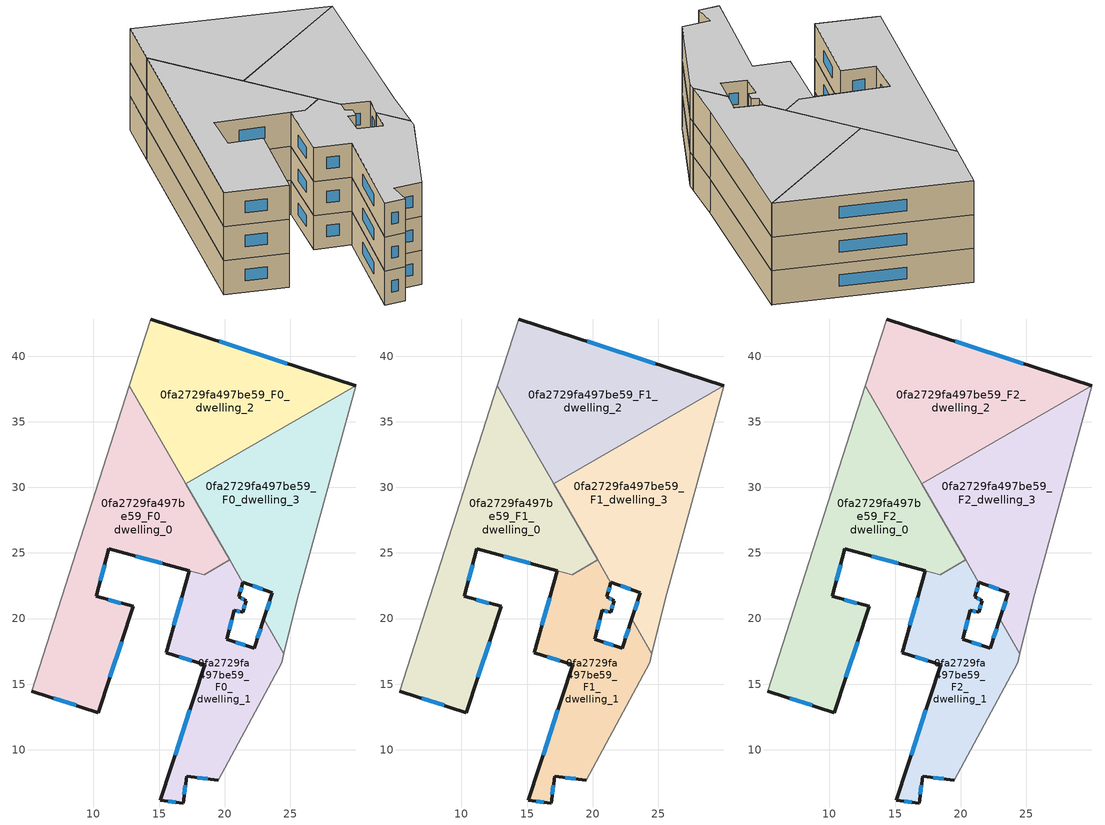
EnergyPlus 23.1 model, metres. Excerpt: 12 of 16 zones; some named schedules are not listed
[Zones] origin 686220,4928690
0fa2729fa497be59_F0_dwelling_0
 floor ground (EU_floor_Construction): 12.75,37.74 20.4,24.46 18.47,23.35 11.18,25.31 10.21,21.68 13.03,20.92 10.38,12.83 5.3,14.46 z0
 wall outside (EU_wall_Construction): 5.3,14.46 10.38,12.83 13.03,20.92 10.21,21.68 11.18,25.31 17.3,23.66 z0:3
 wall adiabatic (EU_wall_Construction): 12.75,37.74 5.3,14.46 z0:3
 wall to 0fa2729fa497be59_F0_dwelling_1 (EU_wall_Construction): 17.31,23.66 18.47,23.35 20.4,24.46 z0:3
 wall to 0fa2729fa497be59_F0_dwelling_2 (EU_wall_Construction): 17.05,30.28 12.75,37.74 z0:3
 wall to 0fa2729fa497be59_F0_dwelling_3 (EU_wall_Construction): 20.4,24.46 17.05,30.28 z0:3
 window (EU_Window_Construction): 13.22,24.76 15.26,24.21 / 10.53,22.89 10.86,24.1 / 12.09,21.17 11.15,21.43 / 11.26,15.53 12.14,18.22 / 6.99,13.92 8.68,13.38 z1:2
0fa2729fa497be59_F0_dwelling_1
 floor ground (EU_floor_Construction): 21.39,22.75 21.08,21.67 21.65,21.35 21.37,20.47 20.73,20.64 20.17,18.42 22.25,17.73 22.99,19.97 24.52,17.32 24.35,16.63 19.51,7.67 17.1,7.97 16.86,5.94 15.11,6.15 18.49,16.49 15.55,17.38 17.31,23.66 18.47,23.35 20.4,24.46 z0
 wall outside (EU_wall_Construction): 22.99,19.97 22.25,17.73 20.17,18.42 20.73,20.64 21.37,20.47 21.65,21.35 21.08,21.67 21.39,22.75 / 17.31,23.66 15.55,17.38 18.49,16.49 15.11,6.15 16.86,5.94 17.1,7.97 19.51,7.67 z0:3
 wall to 0fa2729fa497be59_F0_dwelling_3 (EU_wall_Construction): 24.52,17.32 22.99,19.97 / 21.39,22.75 20.4,24.46 z0:3
 wall adiabatic (EU_wall_Construction): 19.51,7.67 24.35,16.63 24.52,17.32 z0:3
 window (EU_Window_Construction): 20.94,20.59 21.16,20.53 / 20.35,19.16 20.54,19.9 / 21.56,17.96 20.86,18.19 / 22.74,19.23 22.5,18.48 / 17.9,7.87 18.7,7.77 / 16.94,6.62 17.02,7.3 / 15.69,6.08 16.27,6.01 / 17.36,13.05 16.23,9.6 / 16.53,17.08 17.51,16.79 / 16.72,21.57 16.13,19.47 / 21.19,22.03 21.29,22.39 / 21.46,21.46 21.27,21.56 / 21.46,20.76 21.55,21.06 z1:2
0fa2729fa497be59_F0_dwelling_2
 floor ground (EU_floor_Construction): 29.98,37.73 17.05,30.28 12.75,37.74 14.38,42.83 z0
 wall outside (EU_wall_Construction): 29.98,37.73 14.38,42.83 z0:3
 wall adiabatic (EU_wall_Construction): 14.38,42.83 12.75,37.74 z0:3
 wall to 0fa2729fa497be59_F0_dwelling_3 (EU_wall_Construction): 17.05,30.28 29.98,37.73 z0:3
 window (EU_Window_Construction): 24.78,39.43 19.58,41.13 z1:2
0fa2729fa497be59_F0_dwelling_3
 floor ground (EU_floor_Construction): 30,37.72 25.52,21.46 24.52,17.32 22.99,19.97 23.64,21.97 21.39,22.75 17.05,30.28 29.98,37.73 z0
 wall outside (EU_wall_Construction): 21.39,22.75 23.64,21.97 22.99,19.97 z0:3
 wall adiabatic (EU_wall_Construction): 24.52,17.32 25.52,21.46 30,37.72 29.98,37.73 z0:3
 window (EU_Window_Construction): 23.42,21.3 23.21,20.64 / 22.14,22.49 22.89,22.23 z1:2
0fa2729fa497be59_F1_dwelling_0
 floor to 0fa2729fa497be59_F0_dwelling_0 (EU_floor_Construction): 12.75,37.74 20.4,24.46 18.47,23.35 11.18,25.31 10.21,21.68 13.03,20.92 10.38,12.83 5.3,14.46 z3
 wall outside (EU_wall_Construction): 5.3,14.46 10.38,12.83 13.03,20.92 10.21,21.68 11.18,25.31 17.3,23.66 z3:6
 wall adiabatic (EU_wall_Construction): 12.75,37.74 5.3,14.46 z3:6
 wall to 0fa2729fa497be59_F1_dwelling_1 (EU_wall_Construction): 17.31,23.66 18.47,23.35 20.4,24.46 z3:6
 wall to 0fa2729fa497be59_F1_dwelling_2 (EU_wall_Construction): 17.05,30.28 12.75,37.74 z3:6
 wall to 0fa2729fa497be59_F1_dwelling_3 (EU_wall_Construction): 20.4,24.46 17.05,30.28 z3:6
 window (EU_Window_Construction): 13.22,24.76 15.26,24.21 / 10.53,22.89 10.86,24.1 / 12.09,21.17 11.15,21.43 / 11.26,15.53 12.14,18.22 / 6.99,13.92 8.68,13.38 z4:5
0fa2729fa497be59_F1_dwelling_1
 floor to 0fa2729fa497be59_F0_dwelling_1 (EU_floor_Construction): 21.39,22.75 21.08,21.67 21.65,21.35 21.37,20.47 20.73,20.64 20.17,18.42 22.25,17.73 22.99,19.97 24.52,17.32 24.35,16.63 19.51,7.67 17.1,7.97 16.86,5.94 15.11,6.15 18.49,16.49 15.55,17.38 17.31,23.66 18.47,23.35 20.4,24.46 z3
 wall outside (EU_wall_Construction): 22.99,19.97 22.25,17.73 20.17,18.42 20.73,20.64 21.37,20.47 21.65,21.35 21.08,21.67 21.39,22.75 / 17.31,23.66 15.55,17.38 18.49,16.49 15.11,6.15 16.86,5.94 17.1,7.97 19.51,7.67 z3:6
 wall to 0fa2729fa497be59_F1_dwelling_3 (EU_wall_Construction): 24.52,17.32 22.99,19.97 / 21.39,22.75 20.4,24.46 z3:6
 wall adiabatic (EU_wall_Construction): 19.51,7.67 24.35,16.63 24.52,17.32 z3:6
 window (EU_Window_Construction): 20.94,20.59 21.16,20.53 / 20.35,19.16 20.54,19.9 / 21.56,17.96 20.86,18.19 / 22.74,19.23 22.5,18.48 / 17.9,7.87 18.7,7.77 / 16.94,6.62 17.02,7.3 / 15.69,6.08 16.27,6.01 / 17.36,13.05 16.23,9.6 / 16.53,17.08 17.51,16.79 / 16.72,21.57 16.13,19.47 / 21.19,22.03 21.29,22.39 / 21.46,21.46 21.27,21.56 / 21.46,20.76 21.55,21.06 z4:5
0fa2729fa497be59_F1_dwelling_2
 floor to 0fa2729fa497be59_F0_dwelling_2 (EU_floor_Construction): 29.98,37.73 17.05,30.28 12.75,37.74 14.38,42.83 z3
 wall outside (EU_wall_Construction): 29.98,37.73 14.38,42.83 z3:6
 wall adiabatic (EU_wall_Construction): 14.38,42.83 12.75,37.74 z3:6
 wall to 0fa2729fa497be59_F1_dwelling_3 (EU_wall_Construction): 17.05,30.28 29.98,37.73 z3:6
 window (EU_Window_Construction): 24.78,39.43 19.58,41.13 z4:5
0fa2729fa497be59_F1_dwelling_3
 floor to 0fa2729fa497be59_F0_dwelling_3 (EU_floor_Construction): 30,37.72 25.52,21.46 24.52,17.32 22.99,19.97 23.64,21.97 21.39,22.75 17.05,30.28 29.98,37.73 z3
 wall outside (EU_wall_Construction): 21.39,22.75 23.64,21.97 22.99,19.97 z3:6
 wall adiabatic (EU_wall_Construction): 24.52,17.32 25.52,21.46 30,37.72 29.98,37.73 z3:6
 window (EU_Window_Construction): 23.42,21.3 23.21,20.64 / 22.14,22.49 22.89,22.23 z4:5
0fa2729fa497be59_F2_dwelling_0
 floor to 0fa2729fa497be59_F1_dwelling_0 (EU_floor_Construction): 12.75,37.74 20.4,24.46 18.47,23.35 11.18,25.31 10.21,21.68 13.03,20.92 10.38,12.83 5.3,14.46 z6
 wall outside (EU_wall_Construction): 5.3,14.46 10.38,12.83 13.03,20.92 10.21,21.68 11.18,25.31 17.3,23.66 z6:9
 wall adiabatic (EU_wall_Construction): 12.75,37.74 5.3,14.46 z6:9
 wall to 0fa2729fa497be59_F2_dwelling_1 (EU_wall_Construction): 17.31,23.66 18.47,23.35 20.4,24.46 z6:9
 wall to 0fa2729fa497be59_F2_dwelling_2 (EU_wall_Construction): 17.05,30.28 12.75,37.74 z6:9
 wall to 0fa2729fa497be59_F2_dwelling_3 (EU_wall_Construction): 20.4,24.46 17.05,30.28 z6:9
 window (EU_Window_Construction): 13.22,24.76 15.26,24.21 / 10.53,22.89 10.86,24.1 / 12.09,21.17 11.15,21.43 / 11.26,15.53 12.14,18.22 / 6.99,13.92 8.68,13.38 z7:8
 ceiling to 0fa2729fa497be59_F3_dwelling_0 (EU_floor_Construction): 10.38,12.83 13.03,20.92 10.21,21.68 11.18,25.31 18.47,23.35 20.4,24.46 12.75,37.74 5.3,14.46 z9
0fa2729fa497be59_F2_dwelling_1
 floor to 0fa2729fa497be59_F1_dwelling_1 (EU_floor_Construction): 21.39,22.75 21.08,21.67 21.65,21.35 21.37,20.47 20.73,20.64 20.17,18.42 22.25,17.73 22.99,19.97 24.52,17.32 24.35,16.63 19.51,7.67 17.1,7.97 16.86,5.94 15.11,6.15 18.49,16.49 15.55,17.38 17.31,23.66 18.47,23.35 20.4,24.46 z6
 wall outside (EU_wall_Construction): 22.99,19.97 22.25,17.73 20.17,18.42 20.73,20.64 21.37,20.47 21.65,21.35 21.08,21.67 21.39,22.75 / 17.31,23.66 15.55,17.38 18.49,16.49 15.11,6.15 16.86,5.94 17.1,7.97 19.51,7.67 z6:9
 wall to 0fa2729fa497be59_F2_dwelling_3 (EU_wall_Construction): 24.52,17.32 22.99,19.97 / 21.39,22.75 20.4,24.46 z6:9
 wall adiabatic (EU_wall_Construction): 19.51,7.67 24.35,16.63 24.52,17.32 z6:9
 window (EU_Window_Construction): 20.94,20.59 21.16,20.53 / 20.35,19.16 20.54,19.9 / 21.56,17.96 20.86,18.19 / 22.74,19.23 22.5,18.48 / 17.9,7.87 18.7,7.77 / 16.94,6.62 17.02,7.3 / 15.69,6.08 16.27,6.01 / 17.36,13.05 16.23,9.6 / 16.53,17.08 17.51,16.79 / 16.72,21.57 16.13,19.47 / 21.19,22.03 21.29,22.39 / 21.46,21.46 21.27,21.56 / 21.46,20.76 21.55,21.06 z7:8
 ceiling to 0fa2729fa497be59_F3_dwelling_1 (EU_floor_Construction): 19.51,7.67 24.35,16.63 24.52,17.32 22.99,19.97 22.25,17.73 20.17,18.42 20.73,20.64 21.37,20.47 21.65,21.35 21.08,21.67 21.39,22.75 20.4,24.46 18.47,23.35 17.31,23.66 15.55,17.38 18.49,16.49 15.11,6.15 16.86,5.94 17.1,7.97 z9
0fa2729fa497be59_F2_dwelling_2
 floor to 0fa2729fa497be59_F1_dwelling_2 (EU_floor_Construction): 29.98,37.73 17.05,30.28 12.75,37.74 14.38,42.83 z6
 wall outside (EU_wall_Construction): 29.98,37.73 14.38,42.83 z6:9
 wall adiabatic (EU_wall_Construction): 14.38,42.83 12.75,37.74 z6:9
 wall to 0fa2729fa497be59_F2_dwelling_3 (EU_wall_Construction): 17.05,30.28 29.98,37.73 z6:9
 window (EU_Window_Construction): 24.78,39.43 19.58,41.13 z7:8
 ceiling to 0fa2729fa497be59_F3_dwelling_2 (EU_floor_Construction): 29.98,37.73 14.38,42.83 12.75,37.74 17.05,30.28 z9
0fa2729fa497be59_F2_dwelling_3
 floor to 0fa2729fa497be59_F1_dwelling_3 (EU_floor_Construction): 30,37.72 25.52,21.46 24.52,17.32 22.99,19.97 23.64,21.97 21.39,22.75 17.05,30.28 29.98,37.73 z6
 wall outside (EU_wall_Construction): 21.39,22.75 23.64,21.97 22.99,19.97 z6:9
 wall adiabatic (EU_wall_Construction): 24.52,17.32 25.52,21.46 30,37.72 29.98,37.73 z6:9
 window (EU_Window_Construction): 23.42,21.3 23.21,20.64 / 22.14,22.49 22.89,22.23 z7:8
 ceiling to 0fa2729fa497be59_F3_dwelling_3 (EU_floor_Construction): 24.52,17.32 25.52,21.46 30,37.72 29.98,37.73 17.05,30.28 21.39,22.75 23.64,21.97 22.99,19.97 z9
[Building]
EU S2 Campaign: North Axis=0; Terrain=City; Solar Distribution=FullExterior
[Site:Location]
Bologna: Latitude=44.5; Longitude=11.25; Time Zone=1; Elevation=37
[SizingPeriod:WeatherFileDays]
AnnualSizingPeriod: Begin Month=1; Begin Day of Month=1; End Month=12; End Day of Month=31; Day of Week for Start Day=Monday; Use Weather File Daylight Saving Period=No; Use Weather File Rain and Snow Indicators=No
[MATERIAL]
EU_InternalMass_Material: Roughness=MediumRough; Thickness=0.1; Conductivity=1; Density=1800; Specific Heat=900; Thermal Absorptance=0.9; Solar Absorptance=0.7; Visible Absorptance=0.7
[MATERIAL:NOMASS] Roughness=MediumRough; Thermal Absorptance=0.9; Solar Absorptance=0.7; Visible Absorptance=0.7
Name | Thermal Resistance
EU_wall_NoMass | 0.937881
EU_floor_NoMass | 0.71348
[WINDOWMATERIAL:SIMPLEGLAZINGSYSTEM]
EU_Window_SimpleGlazing: UFactor=4.25633; Solar Heat Gain Coefficient=0.85; Visible Transmittance=0.85
[CONSTRUCTION]
EU_wall_Construction: EU_wall_NoMass
EU_floor_Construction: EU_floor_NoMass
EU_Window_Construction: EU_Window_SimpleGlazing
EU_InternalMass_Construction: EU_InternalMass_Material
[ZONE] Type=1; Multiplier=1; Ceiling Height=autocalculate; Floor Area=autocalculate; Part of Total Floor Area=Yes
Name | Volume
0fa2729fa497be59_F0_dwelling_0; 0fa2729fa497be59_F1_dwelling_0; 0fa2729fa497be59_F2_dwelling_0 | 396.446
0fa2729fa497be59_F0_dwelling_1; 0fa2729fa497be59_F1_dwelling_1; 0fa2729fa497be59_F2_dwelling_1 | 252.232
0fa2729fa497be59_F0_dwelling_2; 0fa2729fa497be59_F1_dwelling_2; 0fa2729fa497be59_F2_dwelling_2 | 324.368
0fa2729fa497be59_F0_dwelling_3; 0fa2729fa497be59_F1_dwelling_3; 0fa2729fa497be59_F2_dwelling_3 | 324.277
[INTERNALMASS] Construction=EU_InternalMass_Construction
Name | Zone or ZoneList | Surface Area
0fa2729fa497be59_F0_dwelling_0_EU_InternalMass | 0fa2729fa497be59_F0_dwelling_0 | 132.148
0fa2729fa497be59_F0_dwelling_1_EU_InternalMass | 0fa2729fa497be59_F0_dwelling_1 | 84.079
0fa2729fa497be59_F0_dwelling_2_EU_InternalMass | 0fa2729fa497be59_F0_dwelling_2 | 108.123
0fa2729fa497be59_F0_dwelling_3_EU_InternalMass | 0fa2729fa497be59_F0_dwelling_3 | 108.113
0fa2729fa497be59_F1_dwelling_0_EU_InternalMass | 0fa2729fa497be59_F1_dwelling_0 | 132.148
0fa2729fa497be59_F1_dwelling_1_EU_InternalMass | 0fa2729fa497be59_F1_dwelling_1 | 84.079
0fa2729fa497be59_F1_dwelling_2_EU_InternalMass | 0fa2729fa497be59_F1_dwelling_2 | 108.123
0fa2729fa497be59_F1_dwelling_3_EU_InternalMass | 0fa2729fa497be59_F1_dwelling_3 | 108.113
0fa2729fa497be59_F2_dwelling_0_EU_InternalMass | 0fa2729fa497be59_F2_dwelling_0 | 132.148
0fa2729fa497be59_F2_dwelling_1_EU_InternalMass | 0fa2729fa497be59_F2_dwelling_1 | 84.079
0fa2729fa497be59_F2_dwelling_2_EU_InternalMass | 0fa2729fa497be59_F2_dwelling_2 | 108.123
0fa2729fa497be59_F2_dwelling_3_EU_InternalMass | 0fa2729fa497be59_F2_dwelling_3 | 108.113
[OTHEREQUIPMENT] Fuel Type=Electricity; Design Level Calculation Method=Watts/Area; Power per Zone Floor Area=1; Fraction Latent=0; Fraction Radiant=0; Fraction Lost=0; Carbon Dioxide Generation Rate=0; EndUse Subcategory=EU_Step8_InternalGains
Name | Zone or ZoneList or Space or SpaceList | Schedule
EU_Step8_InternalGain_0fa2729fa497be59_F0_dwelling_0_f000 | 0fa2729fa497be59_F0_dwelling_0 | EU_Step8_GainSchedule_0fa2729fa497be59_F0_dwelling_0_f000
EU_Step8_InternalGain_0fa2729fa497be59_F0_dwelling_1_f000 | 0fa2729fa497be59_F0_dwelling_1 | EU_Step8_GainSchedule_0fa2729fa497be59_F0_dwelling_1_f000
EU_Step8_InternalGain_0fa2729fa497be59_F0_dwelling_2_f000 | 0fa2729fa497be59_F0_dwelling_2 | EU_Step8_GainSchedule_0fa2729fa497be59_F0_dwelling_2_f000
EU_Step8_InternalGain_0fa2729fa497be59_F0_dwelling_3_f000 | 0fa2729fa497be59_F0_dwelling_3 | EU_Step8_GainSchedule_0fa2729fa497be59_F0_dwelling_3_f000
EU_Step8_InternalGain_0fa2729fa497be59_F1_dwelling_0_f000 | 0fa2729fa497be59_F1_dwelling_0 | EU_Step8_GainSchedule_0fa2729fa497be59_F1_dwelling_0_f000
EU_Step8_InternalGain_0fa2729fa497be59_F1_dwelling_1_f000 | 0fa2729fa497be59_F1_dwelling_1 | EU_Step8_GainSchedule_0fa2729fa497be59_F1_dwelling_1_f000
EU_Step8_InternalGain_0fa2729fa497be59_F1_dwelling_2_f000 | 0fa2729fa497be59_F1_dwelling_2 | EU_Step8_GainSchedule_0fa2729fa497be59_F1_dwelling_2_f000
EU_Step8_InternalGain_0fa2729fa497be59_F1_dwelling_3_f000 | 0fa2729fa497be59_F1_dwelling_3 | EU_Step8_GainSchedule_0fa2729fa497be59_F1_dwelling_3_f000
EU_Step8_InternalGain_0fa2729fa497be59_F2_dwelling_0_f000 | 0fa2729fa497be59_F2_dwelling_0 | EU_Step8_GainSchedule_0fa2729fa497be59_F2_dwelling_0_f000
EU_Step8_InternalGain_0fa2729fa497be59_F2_dwelling_1_f000 | 0fa2729fa497be59_F2_dwelling_1 | EU_Step8_GainSchedule_0fa2729fa497be59_F2_dwelling_1_f000
EU_Step8_InternalGain_0fa2729fa497be59_F2_dwelling_2_f000 | 0fa2729fa497be59_F2_dwelling_2 | EU_Step8_GainSchedule_0fa2729fa497be59_F2_dwelling_2_f000
EU_Step8_InternalGain_0fa2729fa497be59_F2_dwelling_3_f000 | 0fa2729fa497be59_F2_dwelling_3 | EU_Step8_GainSchedule_0fa2729fa497be59_F2_dwelling_3_f000
[ZONEVENTILATION:DESIGNFLOWRATE] Schedule=EU_AlwaysOn; Design Flow Rate Calculation Method=AirChanges/Hour; Air Changes per Hour=0.687892; Ventilation Type=Natural; Fan Pressure Rise=0; Fan Total Efficiency=1; Constant Term Coefficient=1; Temperature Term Coefficient=0; Velocity Term Coefficient=0; Velocity Squared Term Coefficient=0; Minimum Indoor Temperature=-100; Maximum Indoor Temperature=100; Delta Temperature=-100; Minimum Outdoor Temperature=-100; Maximum Outdoor Temperature=100; Maximum Wind Speed=40
Name | Zone or ZoneList or Space or SpaceList
EU_ConstantAir_0fa2729fa497be59_F0_dwelling_0 | 0fa2729fa497be59_F0_dwelling_0
EU_ConstantAir_0fa2729fa497be59_F0_dwelling_1 | 0fa2729fa497be59_F0_dwelling_1
EU_ConstantAir_0fa2729fa497be59_F0_dwelling_2 | 0fa2729fa497be59_F0_dwelling_2
EU_ConstantAir_0fa2729fa497be59_F0_dwelling_3 | 0fa2729fa497be59_F0_dwelling_3
EU_ConstantAir_0fa2729fa497be59_F1_dwelling_0 | 0fa2729fa497be59_F1_dwelling_0
EU_ConstantAir_0fa2729fa497be59_F1_dwelling_1 | 0fa2729fa497be59_F1_dwelling_1
EU_ConstantAir_0fa2729fa497be59_F1_dwelling_2 | 0fa2729fa497be59_F1_dwelling_2
EU_ConstantAir_0fa2729fa497be59_F1_dwelling_3 | 0fa2729fa497be59_F1_dwelling_3
EU_ConstantAir_0fa2729fa497be59_F2_dwelling_0 | 0fa2729fa497be59_F2_dwelling_0
EU_ConstantAir_0fa2729fa497be59_F2_dwelling_1 | 0fa2729fa497be59_F2_dwelling_1
EU_ConstantAir_0fa2729fa497be59_F2_dwelling_2 | 0fa2729fa497be59_F2_dwelling_2
EU_ConstantAir_0fa2729fa497be59_F2_dwelling_3 | 0fa2729fa497be59_F2_dwelling_3
[HVACTEMPLATE:THERMOSTAT] Constant Heating Setpoint=20; Constant Cooling Setpoint=50
EU_HeatOnly_0fa2729fa497be59_F0_dwelling_0; EU_HeatOnly_0fa2729fa497be59_F0_dwelling_1; EU_HeatOnly_0fa2729fa497be59_F0_dwelling_2; EU_HeatOnly_0fa2729fa497be59_F0_dwelling_3; EU_HeatOnly_0fa2729fa497be59_F1_dwelling_0; EU_HeatOnly_0fa2729fa497be59_F1_dwelling_1; EU_HeatOnly_0fa2729fa497be59_F1_dwelling_2; EU_HeatOnly_0fa2729fa497be59_F1_dwelling_3; EU_HeatOnly_0fa2729fa497be59_F2_dwelling_0; EU_HeatOnly_0fa2729fa497be59_F2_dwelling_1; EU_HeatOnly_0fa2729fa497be59_F2_dwelling_2; EU_HeatOnly_0fa2729fa497be59_F2_dwelling_3; EU_HeatOnly_0fa2729fa497be59_F3_dwelling_0; EU_HeatOnly_0fa2729fa497be59_F3_dwelling_1; EU_HeatOnly_0fa2729fa497be59_F3_dwelling_2; EU_HeatOnly_0fa2729fa497be59_F3_dwelling_3
[HVACTEMPLATE:ZONE:IDEALLOADSAIRSYSTEM] System Availability Schedule=EU_AlwaysOn; Maximum Heating Supply Air Temperature=50; Minimum Cooling Supply Air Temperature=13; Maximum Heating Supply Air Humidity Ratio=0.0156; Minimum Cooling Supply Air Humidity Ratio=0.0077; Heating Limit=NoLimit; Cooling Limit=NoLimit; Heating Availability Schedule=EU_AlwaysOn; Cooling Availability Schedule=EU_CoolingOff; Dehumidification Control Type=ConstantSensibleHeatRatio; Cooling Sensible Heat Ratio=0.7; Dehumidification Setpoint=60; Humidification Control Type=None; Humidification Setpoint=30; Outdoor Air Method=None; Outdoor Air Flow Rate per Person=0.00944; Outdoor Air Flow Rate per Zone Floor Area=0; Outdoor Air Flow Rate per Zone=0; Demand Controlled Ventilation Type=None; Outdoor Air Economizer Type=NoEconomizer; Heat Recovery Type=None; Sensible Heat Recovery Effectiveness=0.7; Latent Heat Recovery Effectiveness=0.65
Name | Template Thermostat
0fa2729fa497be59_F0_dwelling_0 | EU_HeatOnly_0fa2729fa497be59_F0_dwelling_0
0fa2729fa497be59_F0_dwelling_1 | EU_HeatOnly_0fa2729fa497be59_F0_dwelling_1
0fa2729fa497be59_F0_dwelling_2 | EU_HeatOnly_0fa2729fa497be59_F0_dwelling_2
0fa2729fa497be59_F0_dwelling_3 | EU_HeatOnly_0fa2729fa497be59_F0_dwelling_3
0fa2729fa497be59_F1_dwelling_0 | EU_HeatOnly_0fa2729fa497be59_F1_dwelling_0
0fa2729fa497be59_F1_dwelling_1 | EU_HeatOnly_0fa2729fa497be59_F1_dwelling_1
0fa2729fa497be59_F1_dwelling_2 | EU_HeatOnly_0fa2729fa497be59_F1_dwelling_2
0fa2729fa497be59_F1_dwelling_3 | EU_HeatOnly_0fa2729fa497be59_F1_dwelling_3
0fa2729fa497be59_F2_dwelling_0 | EU_HeatOnly_0fa2729fa497be59_F2_dwelling_0
0fa2729fa497be59_F2_dwelling_1 | EU_HeatOnly_0fa2729fa497be59_F2_dwelling_1
0fa2729fa497be59_F2_dwelling_2 | EU_HeatOnly_0fa2729fa497be59_F2_dwelling_2
0fa2729fa497be59_F2_dwelling_3 | EU_HeatOnly_0fa2729fa497be59_F2_dwelling_3
